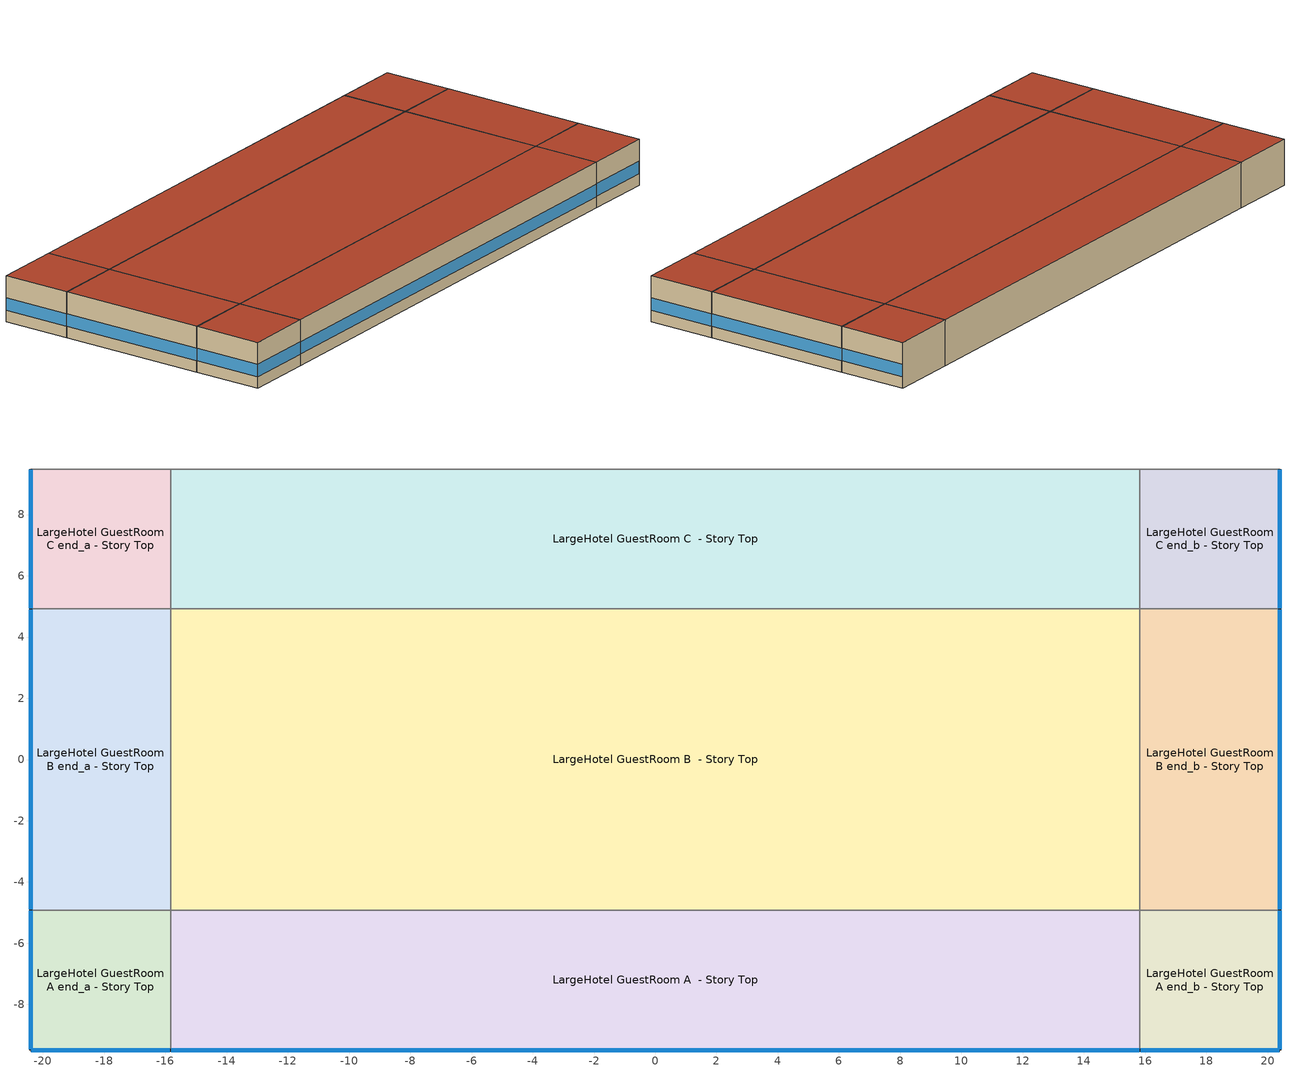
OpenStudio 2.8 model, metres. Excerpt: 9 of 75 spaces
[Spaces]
LargeHotel GuestRoom A end_a - Story Top
 floor adiabatic: -20.4,-9.49 -20.4,-4.92 -15.83,-4.92 -15.83,-9.49 z30.48
 wall outside: -20.4,-4.92 -20.4,-9.49 -15.83,-9.49 z30.48:33.53
 wall to LargeHotel GuestRoom B end_a - Story Top: -15.83,-4.92 -20.4,-4.92 z30.48:33.53
 wall to LargeHotel GuestRoom A  - Story Top: -15.83,-9.49 -15.83,-4.92 z30.48:33.53
 window: -20.4,-4.94 -20.4,-9.46 / -20.37,-9.49 -15.85,-9.49 z31.24:32.07
 roof outside: -15.83,-9.49 -15.83,-4.92 -20.4,-4.92 -20.4,-9.49 z33.53
LargeHotel GuestRoom B end_a - Story Top
 floor adiabatic: -20.4,-4.92 -20.4,4.92 -15.83,4.92 -15.83,-4.92 z30.48
 wall outside: -20.4,4.92 -20.4,-4.92 z30.48:33.53
 wall to LargeHotel GuestRoom C end_a - Story Top: -15.83,4.92 -20.4,4.92 z30.48:33.53
 wall to LargeHotel GuestRoom B  - Story Top: -15.83,-4.92 -15.83,4.92 z30.48:33.53
 window: -20.4,4.89 -20.4,-4.89 z31.24:32.07
 roof outside: -15.83,-4.92 -15.83,4.92 -20.4,4.92 -20.4,-4.92 z33.53
LargeHotel GuestRoom C end_a - Story Top
 floor adiabatic: -20.4,4.92 -20.4,9.49 -15.83,9.49 -15.83,4.92 z30.48
 wall outside: -20.4,9.49 -20.4,4.92 z30.48:33.53
 wall adiabatic: -15.83,9.49 -20.4,9.49 z30.48:33.53
 wall to LargeHotel GuestRoom C  - Story Top: -15.83,4.92 -15.83,9.49 z30.48:33.53
 window: -20.4,9.46 -20.4,4.94 z31.24:32.07
 roof outside: -15.83,4.92 -15.83,9.49 -20.4,9.49 -20.4,4.92 z33.53
LargeHotel GuestRoom A  - Story Top
 floor adiabatic: -15.83,-9.49 -15.83,-4.92 15.83,-4.92 15.83,-9.49 z30.48
 wall outside: -15.83,-9.49 15.83,-9.49 z30.48:33.53
 wall to LargeHotel GuestRoom B  - Story Top: 15.83,-4.92 -15.83,-4.92 z30.48:33.53
 wall to LargeHotel GuestRoom A end_b - Story Top: 15.83,-9.49 15.83,-4.92 z30.48:33.53
 window: -15.8,-9.49 15.8,-9.49 z31.24:32.07
 roof outside: 15.83,-9.49 15.83,-4.92 -15.83,-4.92 -15.83,-9.49 z33.53
LargeHotel GuestRoom B  - Story Top
 floor adiabatic: -15.83,-4.92 -15.83,4.92 15.83,4.92 15.83,-4.92 z30.48
 wall to LargeHotel GuestRoom C  - Story Top: 15.83,4.92 -15.83,4.92 z30.48:33.53
 wall to LargeHotel GuestRoom B end_b - Story Top: 15.83,-4.92 15.83,4.92 z30.48:33.53
 roof outside: 15.83,-4.92 15.83,4.92 -15.83,4.92 -15.83,-4.92 z33.53
LargeHotel GuestRoom C  - Story Top
 floor adiabatic: -15.83,4.92 -15.83,9.49 15.83,9.49 15.83,4.92 z30.48
 wall adiabatic: 15.83,9.49 -15.83,9.49 z30.48:33.53
 wall to LargeHotel GuestRoom C end_b - Story Top: 15.83,4.92 15.83,9.49 z30.48:33.53
 roof outside: 15.83,4.92 15.83,9.49 -15.83,9.49 -15.83,4.92 z33.53
LargeHotel GuestRoom A end_b - Story Top
 floor adiabatic: 15.83,-9.49 15.83,-4.92 20.4,-4.92 20.4,-9.49 z30.48
 wall outside: 15.83,-9.49 20.4,-9.49 20.4,-4.92 z30.48:33.53
 wall to LargeHotel GuestRoom B end_b - Story Top: 20.4,-4.92 15.83,-4.92 z30.48:33.53
 window: 20.4,-9.46 20.4,-4.94 / 15.85,-9.49 20.37,-9.49 z31.24:32.07
 roof outside: 20.4,-9.49 20.4,-4.92 15.83,-4.92 15.83,-9.49 z33.53
LargeHotel GuestRoom B end_b - Story Top
 floor adiabatic: 15.83,-4.92 15.83,4.92 20.4,4.92 20.4,-4.92 z30.48
 wall outside: 20.4,-4.92 20.4,4.92 z30.48:33.53
 wall to LargeHotel GuestRoom C end_b - Story Top: 20.4,4.92 15.83,4.92 z30.48:33.53
 window: 20.4,-4.89 20.4,4.89 z31.24:32.07
 roof outside: 20.4,-4.92 20.4,4.92 15.83,4.92 15.83,-4.92 z33.53
LargeHotel GuestRoom C end_b - Story Top
 floor adiabatic: 15.83,4.92 15.83,9.49 20.4,9.49 20.4,4.92 z30.48
 wall outside: 20.4,4.92 20.4,9.49 z30.48:33.53
 wall adiabatic: 20.4,9.49 15.83,9.49 z30.48:33.53
 window: 20.4,4.94 20.4,9.46 z31.24:32.07
 roof outside: 20.4,4.92 20.4,9.49 15.83,9.49 15.83,4.92 z33.53
[Building]
90.1-2004|LargeHotel|FullServiceRestaurant
[Site]
Site 1
[SpaceType]
LargeHotel GuestRoom: Standards Building Type=LargeHotel; Standards Space Type=GuestRoom
[BuildingStory]
Story Top: Nominal Z Coordinate {m}=30.48; Nominal Floor to Floor Height {m}=3.048
[Space] Space Type=LargeHotel GuestRoom; Building Story=Story Top
Name | Thermal Zone
LargeHotel GuestRoom A end_a - Story Top | Zone LargeHotel GuestRoom A end_a - Story Top
LargeHotel GuestRoom B end_a - Story Top | Zone LargeHotel GuestRoom B end_a - Story Top
LargeHotel GuestRoom C end_a - Story Top | Zone LargeHotel GuestRoom C end_a - Story Top
LargeHotel GuestRoom A  - Story Top | Zone LargeHotel GuestRoom A  - Story Top
LargeHotel GuestRoom B  - Story Top | Zone LargeHotel GuestRoom B  - Story Top
LargeHotel GuestRoom C  - Story Top | Zone LargeHotel GuestRoom C  - Story Top
LargeHotel GuestRoom A end_b - Story Top | Zone LargeHotel GuestRoom A end_b - Story Top
LargeHotel GuestRoom B end_b - Story Top | Zone LargeHotel GuestRoom B end_b - Story Top
LargeHotel GuestRoom C end_b - Story Top | Zone LargeHotel GuestRoom C end_b - Story Top
[ThermalZone] Multiplier=1; Use Ideal Air Loads=No
Zone LargeHotel GuestRoom A end_a - Story Top; Zone LargeHotel GuestRoom B end_a - Story Top; Zone LargeHotel GuestRoom C end_a - Story Top; Zone LargeHotel GuestRoom A  - Story Top; Zone LargeHotel GuestRoom B  - Story Top; Zone LargeHotel GuestRoom C  - Story Top; Zone LargeHotel GuestRoom A end_b - Story Top; Zone LargeHotel GuestRoom B end_b - Story Top; Zone LargeHotel GuestRoom C end_b - Story Top
